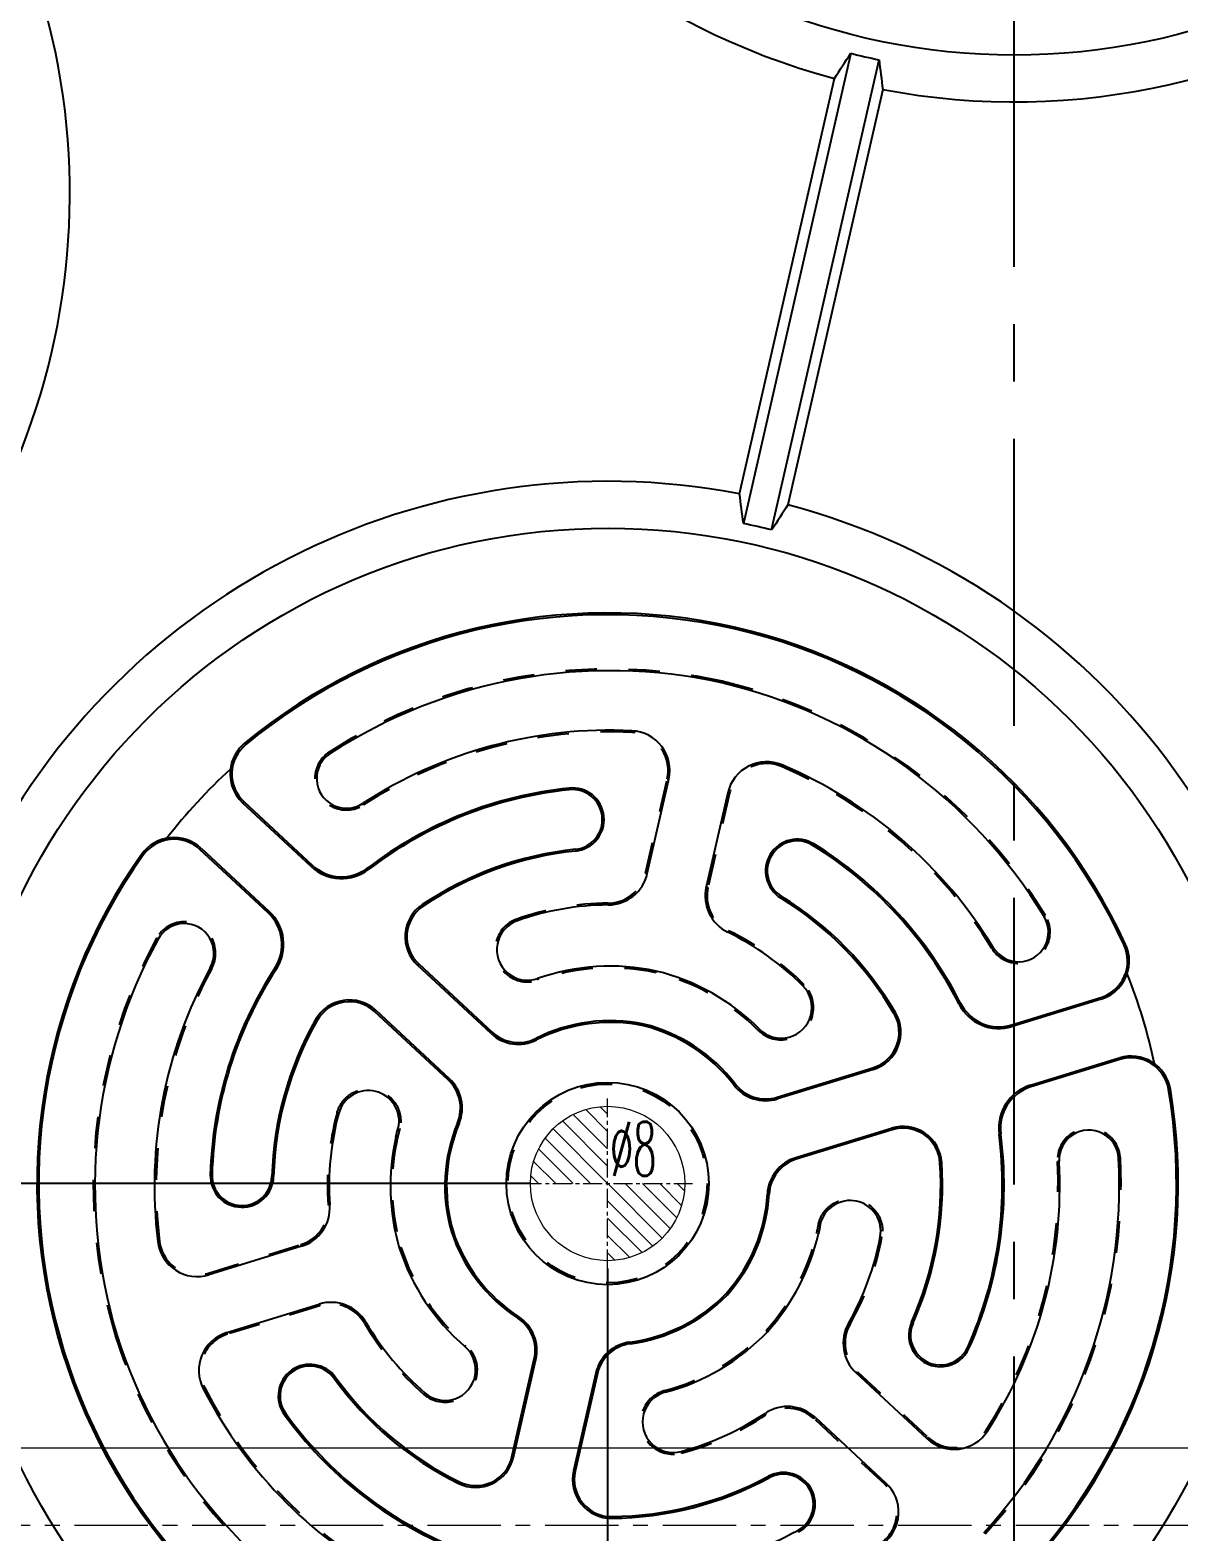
# Model space of a CAD drawing. Header units: millimetres. Extents: x -2414 to 10498, y -2238 to 649.
# Drawn here: x 1634.8 to 1694.3, y -1062 to -984.2 of the extents above; entities that cross this region are included whole.
import ezdxf
from ezdxf.enums import TextEntityAlignment as Align

# ---------------------------------------------------------------- set-up
doc = ezdxf.new("R2010")
doc.units = ezdxf.units.MM
doc.header["$LTSCALE"] = 16.335
doc.header["$PDMODE"] = 3
doc.header["$PDSIZE"] = 0.3125
doc.linetypes.add('CENTER', pattern=[0.6, 0.375, -0.075, 0.075, -0.075])
doc.linetypes.add('HIDDEN', pattern=[0.2, 0.1, -0.1])
doc.layers.get('0').update_dxf_attribs({"linetype": 'CONTINUOUS'})
doc.layers.get('Defpoints').update_dxf_attribs({"linetype": 'CONTINUOUS'})
doc.layers.add('cool', color=153, linetype='HIDDEN', lineweight=9)
doc.layers.add('epin', color=13, linetype='CONTINUOUS', lineweight=9)
doc.layers.add('DEFAULT_2', color=8, linetype='HIDDEN')
doc.styles.get("Standard").update_dxf_attribs({"font": 'txt', "width": 0.8})
doc.styles.add('TXT05', font='txt.shx', dxfattribs={"width": 0.5, "bigfont": 'gbcbig.shx'})
doc.dimstyles.new('01', dxfattribs={"dimtxt": 5, "dimasz": 5, "dimexe": 0, "dimexo": 0, "dimgap": 0, "dimtad": 0, "dimzin": 0, "dimdsep": 46, "dimtxsty": 'Standard', "dimcen": 0, "dimclrd": 4, "dimclre": 4, "dimclrt": 6, "dimazin": 0, "dimtfac": 1, "dimtofl": 0, "dimtmove": 0, "dimatfit": 3, "dimfxl": 0, "dimtolj": 1, "dimtzin": 0, "dimarcsym": 0})

# ---------------------------------------------------------------- blocks, each defined once
blk = doc.blocks.new('epin_ejp_8')
at = {"layer": 'epin'}
h = blk.add_hatch(dxfattribs=at)
h.set_pattern_fill('_ANSI31', color=123, scale=0.2, angle=90, style=0)
h.set_pattern_definition([(135, (-53719.9451, 249.93315), (-0.449012806, -0.449012806), [])])
h.paths.add_polyline_path([(0, 4, 0.414214), (-4, 0), (0, 0)])
h.paths.add_polyline_path([(4, 0), (0, 0), (0, -4, 0.414214)])
at = {"layer": 'epin', "color": 1, "linetype": 'CENTER', "ltscale": 0.16}
for p, q in [((0, -4.4), (0, 4.4)), ((-4.4, 0), (4.4, 0))]:
    blk.add_line(p, q, dxfattribs=at)
at = {"layer": 'epin'}
blk.add_circle((0, 0), 4, dxfattribs=at)
at = {"layer": 'epin', "color": 6, "style": 'TXT05', "width": 0.5}
blk.add_text('%%c8', height=2.8, dxfattribs=at).set_placement((1.327, 1.8), align=Align.MIDDLE)
blk = doc.blocks.new('10')
at = {"layer": 'epin', "linetype": 'ByBlock'}
blk.add_blockref('epin_ejp_8', (-139.71, -1043.93), dxfattribs=at)
blk = doc.blocks.new('4')
at = {"layer": 'cool', "linetype": 'ByBlock', "ltscale": 0.932966}
blk.add_line((-299.308, -1117.63), (62.032, -1117.63), dxfattribs=at)
at = {"layer": 'cool', "color": 1, "linetype": 'CENTER', "ltscale": 0.621977}
blk.add_line((-313.638, -1121.63), (76.362, -1121.63), dxfattribs=at)
blk = doc.blocks.new('*D344')
at = {"color": 4, "linetype": 'ByBlock', "lineweight": -2, "transparency": 16777216}
for p, q in [((1748.929, -1025.595), (1867.707, -1025.595)), ((1867.707, -1025.595), (1877.707, -1031.217)), ((1877.707, -1031.217), (1887.707, -1031.217))]:
    blk.add_line(p, q, dxfattribs=at)
at = {"layer": 'Defpoints', "color": 0, "linetype": 'ByBlock', "transparency": 16777216}
for p in [(1685.757, -971.63), (1748.929, -1025.595), (1887.707, -1031.217)]:
    blk.add_point(p, dxfattribs=at)
at = {"color": 6, "linetype": 'ByBlock', "transparency": 16777216, "insert": (1895.707, -1031.217), "char_height": 5, "attachment_point": 5}
blk.add_mtext('\\A1;53.97', dxfattribs=at)
blk = doc.blocks.new('*D345')
at = {"color": 4, "linetype": 'ByBlock', "lineweight": -2, "transparency": 16777216}
blk.add_line((1824.157, -1022.63), (1887.707, -1022.63), dxfattribs=at)
at = {"layer": 'Defpoints', "color": 0, "linetype": 'ByBlock', "transparency": 16777216}
for p in [(1685.757, -971.63), (1824.157, -1022.63), (1887.707, -1022.63)]:
    blk.add_point(p, dxfattribs=at)
at = {"color": 6, "linetype": 'ByBlock', "transparency": 16777216, "insert": (1894.374, -1022.63), "char_height": 5, "attachment_point": 5}
blk.add_mtext('\\A1;51.00', dxfattribs=at)
blk = doc.blocks.new('*D346')
at = {"color": 4, "linetype": 'ByBlock', "lineweight": -2, "transparency": 16777216}
blk.add_line((1816.623, -1061.63), (1887.707, -1061.63), dxfattribs=at)
at = {"layer": 'Defpoints', "color": 0, "linetype": 'ByBlock', "transparency": 16777216}
for p in [(1685.757, -971.63), (1816.623, -1061.63), (1887.707, -1061.63)]:
    blk.add_point(p, dxfattribs=at)
at = {"color": 6, "linetype": 'ByBlock', "transparency": 16777216, "insert": (1894.707, -1061.63), "char_height": 5, "attachment_point": 5}
blk.add_mtext('\\A1;90.00', dxfattribs=at)
blk = doc.blocks.new('*D347')
at = {"color": 4, "linetype": 'ByBlock', "lineweight": -2, "transparency": 16777216}
blk.add_line((1770.157, -1078.63), (1887.707, -1078.63), dxfattribs=at)
at = {"layer": 'Defpoints', "color": 0, "linetype": 'ByBlock', "transparency": 16777216}
for p in [(1685.757, -971.63), (1770.157, -1078.63), (1887.707, -1078.63)]:
    blk.add_point(p, dxfattribs=at)
at = {"color": 6, "linetype": 'ByBlock', "transparency": 16777216, "insert": (1896.041, -1078.63), "char_height": 5, "attachment_point": 5}
blk.add_mtext('\\A1;107.00', dxfattribs=at)
blk = doc.blocks.new('*D348')
at = {"color": 4, "linetype": 'ByBlock', "lineweight": -2, "transparency": 16777216}
blk.add_line((1710.157, -1100.13), (1887.707, -1100.13), dxfattribs=at)
at = {"layer": 'Defpoints', "color": 0, "linetype": 'ByBlock', "transparency": 16777216}
for p in [(1685.757, -971.63), (1710.157, -1100.13), (1887.707, -1100.13)]:
    blk.add_point(p, dxfattribs=at)
at = {"color": 6, "linetype": 'ByBlock', "transparency": 16777216, "insert": (1896.707, -1100.13), "char_height": 5, "attachment_point": 5}
blk.add_mtext('\\A1;128.50', dxfattribs=at)
blk = doc.blocks.new('*D349')
at = {"color": 4, "linetype": 'ByBlock', "lineweight": -2, "transparency": 16777216}
blk.add_line((1779.442, -1116.63), (1887.707, -1116.63), dxfattribs=at)
at = {"layer": 'Defpoints', "color": 0, "linetype": 'ByBlock', "transparency": 16777216}
for p in [(1685.757, -971.63), (1779.442, -1116.63), (1887.707, -1116.63)]:
    blk.add_point(p, dxfattribs=at)
at = {"color": 6, "linetype": 'ByBlock', "transparency": 16777216, "insert": (1896.374, -1116.63), "char_height": 5, "attachment_point": 5}
blk.add_mtext('\\A1;145.00', dxfattribs=at)
blk = doc.blocks.new('*D350')
at = {"color": 4, "linetype": 'ByBlock', "lineweight": -2, "transparency": 16777216}
blk.add_line((1842.879, -1161.63), (1887.707, -1161.63), dxfattribs=at)
at = {"layer": 'Defpoints', "color": 0, "linetype": 'ByBlock', "transparency": 16777216}
for p in [(1685.757, -971.63), (1842.879, -1161.63, 0), (1887.707, -1161.63)]:
    blk.add_point(p, dxfattribs=at)
at = {"color": 6, "linetype": 'ByBlock', "transparency": 16777216, "insert": (1896.041, -1161.63), "char_height": 5, "attachment_point": 5}
blk.add_mtext('\\A1;190.00', dxfattribs=at)
blk = doc.blocks.new('*D351')
at = {"color": 4, "linetype": 'ByBlock', "lineweight": -2, "transparency": 16777216}
blk.add_line((1685.757, -1179.986), (1685.757, -1191.921), dxfattribs=at)
at = {"layer": 'Defpoints', "color": 0, "linetype": 'ByBlock', "transparency": 16777216}
for p in [(1685.757, -971.63), (1685.757, -1179.986), (1685.757, -1191.921)]:
    blk.add_point(p, dxfattribs=at)
at = {"color": 6, "linetype": 'ByBlock', "transparency": 16777216, "insert": (1685.757, -1196.921), "char_height": 5, "attachment_point": 5, "rotation": 90}
blk.add_mtext('\\A1;0.00', dxfattribs=at)
blk = doc.blocks.new('*D352')
at = {"color": 4, "linetype": 'ByBlock', "lineweight": -2, "transparency": 16777216}
blk.add_line((1705.757, -1104.53), (1705.757, -1191.921), dxfattribs=at)
at = {"layer": 'Defpoints', "color": 0, "linetype": 'ByBlock', "transparency": 16777216}
for p in [(1685.757, -971.63), (1705.757, -1104.53), (1705.757, -1191.921)]:
    blk.add_point(p, dxfattribs=at)
at = {"color": 6, "linetype": 'ByBlock', "transparency": 16777216, "insert": (1705.757, -1198.921), "char_height": 5, "attachment_point": 5, "rotation": 90}
blk.add_mtext('\\A1;20.00', dxfattribs=at)
blk = doc.blocks.new('*D353')
at = {"color": 4, "linetype": 'ByBlock', "lineweight": -2, "transparency": 16777216}
blk.add_line((1744.929, -1029.995), (1744.929, -1191.921), dxfattribs=at)
at = {"layer": 'Defpoints', "color": 0, "linetype": 'ByBlock', "transparency": 16777216}
for p in [(1685.757, -971.63), (1744.929, -1029.995), (1744.929, -1191.921)]:
    blk.add_point(p, dxfattribs=at)
at = {"color": 6, "linetype": 'ByBlock', "transparency": 16777216, "insert": (1744.929, -1199.255), "char_height": 5, "attachment_point": 5, "rotation": 90}
blk.add_mtext('\\A1;59.17', dxfattribs=at)
blk = doc.blocks.new('*D354')
at = {"color": 4, "linetype": 'ByBlock', "lineweight": -2, "transparency": 16777216}
blk.add_line((1765.757, -1080.458), (1765.757, -1191.921), dxfattribs=at)
at = {"layer": 'Defpoints', "color": 0, "linetype": 'ByBlock', "transparency": 16777216}
for p in [(1685.757, -971.63), (1765.757, -1080.458), (1765.757, -1191.921)]:
    blk.add_point(p, dxfattribs=at)
at = {"color": 6, "linetype": 'ByBlock', "transparency": 16777216, "insert": (1765.757, -1198.921), "char_height": 5, "attachment_point": 5, "rotation": 90}
blk.add_mtext('\\A1;80.00', dxfattribs=at)
blk = doc.blocks.new('*D355')
at = {"color": 4, "linetype": 'ByBlock', "lineweight": -2, "transparency": 16777216}
blk.add_line((1819.757, -1027.03), (1819.757, -1191.921), dxfattribs=at)
at = {"layer": 'Defpoints', "color": 0, "linetype": 'ByBlock', "transparency": 16777216}
for p in [(1685.757, -971.63), (1819.757, -1027.03), (1819.757, -1191.921)]:
    blk.add_point(p, dxfattribs=at)
at = {"color": 6, "linetype": 'ByBlock', "transparency": 16777216, "insert": (1819.757, -1200.588), "char_height": 5, "attachment_point": 5, "rotation": 90}
blk.add_mtext('\\A1;134.00', dxfattribs=at)
blk = doc.blocks.new('*D356')
at = {"color": 4, "linetype": 'ByBlock', "lineweight": -2, "transparency": 16777216}
blk.add_line((1845.757, -1156.423), (1845.757, -1191.921), dxfattribs=at)
at = {"layer": 'Defpoints', "color": 0, "linetype": 'ByBlock', "transparency": 16777216}
for p in [(1685.757, -971.63), (1845.757, -1156.423, 0), (1845.757, -1191.921)]:
    blk.add_point(p, dxfattribs=at)
at = {"color": 6, "linetype": 'ByBlock', "transparency": 16777216, "insert": (1845.757, -1200.255), "char_height": 5, "attachment_point": 5, "rotation": 90}
blk.add_mtext('\\A1;160.00', dxfattribs=at)
blk = doc.blocks.new('*D379')
at = {"color": 4, "linetype": 'ByBlock', "lineweight": -2, "transparency": 16777216}
blk.add_line((1547.357, -1022.63), (1483.807, -1022.63), dxfattribs=at)
at = {"layer": 'Defpoints', "color": 0, "linetype": 'ByBlock', "transparency": 16777216}
for p in [(1685.757, -971.63), (1483.807, -1022.63), (1547.357, -1022.63)]:
    blk.add_point(p, dxfattribs=at)
at = {"color": 6, "linetype": 'ByBlock', "transparency": 16777216, "insert": (1477.141, -1022.63), "char_height": 5, "attachment_point": 5}
blk.add_mtext('\\A1;51.00', dxfattribs=at)
blk = doc.blocks.new('*D380')
at = {"color": 4, "linetype": 'ByBlock', "lineweight": -2, "transparency": 16777216}
blk.add_line((1554.892, -1061.63), (1483.807, -1061.63), dxfattribs=at)
at = {"layer": 'Defpoints', "color": 0, "linetype": 'ByBlock', "transparency": 16777216}
for p in [(1685.757, -971.63), (1483.807, -1061.63), (1554.892, -1061.63)]:
    blk.add_point(p, dxfattribs=at)
at = {"color": 6, "linetype": 'ByBlock', "transparency": 16777216, "insert": (1476.807, -1061.63), "char_height": 5, "attachment_point": 5}
blk.add_mtext('\\A1;90.00', dxfattribs=at)
blk = doc.blocks.new('*D381')
at = {"color": 4, "linetype": 'ByBlock', "lineweight": -2, "transparency": 16777216}
blk.add_line((1601.357, -1078.63), (1483.807, -1078.63), dxfattribs=at)
at = {"layer": 'Defpoints', "color": 0, "linetype": 'ByBlock', "transparency": 16777216}
for p in [(1685.757, -971.63), (1483.807, -1078.63), (1601.357, -1078.63)]:
    blk.add_point(p, dxfattribs=at)
at = {"color": 6, "linetype": 'ByBlock', "transparency": 16777216, "insert": (1475.474, -1078.63), "char_height": 5, "attachment_point": 5}
blk.add_mtext('\\A1;107.00', dxfattribs=at)
blk = doc.blocks.new('*D382')
at = {"color": 4, "linetype": 'ByBlock', "lineweight": -2, "transparency": 16777216}
blk.add_line((1661.357, -1100.13), (1483.807, -1100.13), dxfattribs=at)
at = {"layer": 'Defpoints', "color": 0, "linetype": 'ByBlock', "transparency": 16777216}
for p in [(1685.757, -971.63), (1483.807, -1100.13), (1661.357, -1100.13)]:
    blk.add_point(p, dxfattribs=at)
at = {"color": 6, "linetype": 'ByBlock', "transparency": 16777216, "insert": (1474.807, -1100.13), "char_height": 5, "attachment_point": 5}
blk.add_mtext('\\A1;128.50', dxfattribs=at)
blk = doc.blocks.new('*D383')
at = {"color": 4, "linetype": 'ByBlock', "lineweight": -2, "transparency": 16777216}
blk.add_line((1592.072, -1116.63), (1483.807, -1116.63), dxfattribs=at)
at = {"layer": 'Defpoints', "color": 0, "linetype": 'ByBlock', "transparency": 16777216}
for p in [(1685.757, -971.63), (1483.807, -1116.63), (1592.072, -1116.63)]:
    blk.add_point(p, dxfattribs=at)
at = {"color": 6, "linetype": 'ByBlock', "transparency": 16777216, "insert": (1475.141, -1116.63), "char_height": 5, "attachment_point": 5}
blk.add_mtext('\\A1;145.00', dxfattribs=at)
blk = doc.blocks.new('*D384')
at = {"color": 4, "linetype": 'ByBlock', "lineweight": -2, "transparency": 16777216}
blk.add_line((1528.636, -1161.63), (1483.807, -1161.63), dxfattribs=at)
at = {"layer": 'Defpoints', "color": 0, "linetype": 'ByBlock', "transparency": 16777216}
for p in [(1685.757, -971.63), (1483.807, -1161.63), (1528.636, -1161.63, 0)]:
    blk.add_point(p, dxfattribs=at)
at = {"color": 6, "linetype": 'ByBlock', "transparency": 16777216, "insert": (1475.474, -1161.63), "char_height": 5, "attachment_point": 5}
blk.add_mtext('\\A1;190.00', dxfattribs=at)
blk = doc.blocks.new('*D385')
at = {"color": 4, "linetype": 'ByBlock', "lineweight": -2, "transparency": 16777216}
blk.add_line((1665.757, -1104.53), (1665.757, -1191.921), dxfattribs=at)
at = {"layer": 'Defpoints', "color": 0, "linetype": 'ByBlock', "transparency": 16777216}
for p in [(1685.757, -971.63), (1665.757, -1104.53), (1665.757, -1191.921)]:
    blk.add_point(p, dxfattribs=at)
at = {"color": 6, "linetype": 'ByBlock', "transparency": 16777216, "insert": (1665.757, -1198.921), "char_height": 5, "attachment_point": 5, "rotation": 90}
blk.add_mtext('\\A1;20.00', dxfattribs=at)
blk = doc.blocks.new('*D386')
at = {"color": 4, "linetype": 'ByBlock', "lineweight": -2, "transparency": 16777216}
blk.add_line((1605.757, -1080.458), (1605.757, -1191.921), dxfattribs=at)
at = {"layer": 'Defpoints', "color": 0, "linetype": 'ByBlock', "transparency": 16777216}
for p in [(1685.757, -971.63), (1605.757, -1080.458), (1605.757, -1191.921)]:
    blk.add_point(p, dxfattribs=at)
at = {"color": 6, "linetype": 'ByBlock', "transparency": 16777216, "insert": (1605.757, -1198.921), "char_height": 5, "attachment_point": 5, "rotation": 90}
blk.add_mtext('\\A1;80.00', dxfattribs=at)
blk = doc.blocks.new('*D387')
at = {"color": 4, "linetype": 'ByBlock', "lineweight": -2, "transparency": 16777216}
blk.add_line((1551.757, -1027.03), (1551.757, -1191.921), dxfattribs=at)
at = {"layer": 'Defpoints', "color": 0, "linetype": 'ByBlock', "transparency": 16777216}
for p in [(1685.757, -971.63), (1551.757, -1027.03), (1551.757, -1191.921)]:
    blk.add_point(p, dxfattribs=at)
at = {"color": 6, "linetype": 'ByBlock', "transparency": 16777216, "insert": (1551.757, -1200.588), "char_height": 5, "attachment_point": 5, "rotation": 90}
blk.add_mtext('\\A1;134.00', dxfattribs=at)
blk = doc.blocks.new('*D388')
at = {"color": 4, "linetype": 'ByBlock', "lineweight": -2, "transparency": 16777216}
blk.add_line((1525.757, -1156.423), (1525.757, -1191.921), dxfattribs=at)
at = {"layer": 'Defpoints', "color": 0, "linetype": 'ByBlock', "transparency": 16777216}
for p in [(1685.757, -971.63), (1525.757, -1156.423, 0), (1525.757, -1191.921)]:
    blk.add_point(p, dxfattribs=at)
at = {"color": 6, "linetype": 'ByBlock', "transparency": 16777216, "insert": (1525.757, -1200.255), "char_height": 5, "attachment_point": 5, "rotation": 90}
blk.add_mtext('\\A1;160.00', dxfattribs=at)
blk = doc.blocks.new('*D396')
at = {"color": 4, "linetype": 'ByBlock', "lineweight": -2, "transparency": 16777216}
blk.add_line((1596.055, -992.701), (1485.216, -992.701), dxfattribs=at)
at = {"layer": 'Defpoints', "color": 0, "linetype": 'ByBlock', "transparency": 16777216}
for p in [(1685.757, -971.63), (1485.216, -992.701), (1596.055, -992.701)]:
    blk.add_point(p, dxfattribs=at)
at = {"color": 6, "linetype": 'ByBlock', "transparency": 16777216, "insert": (1478.216, -992.701), "char_height": 5, "attachment_point": 5}
blk.add_mtext('\\A1;21.07', dxfattribs=at)
blk = doc.blocks.new('*D397')
at = {"color": 4, "linetype": 'ByBlock', "lineweight": -2, "transparency": 16777216}
blk.add_line((1660.686, -1043.93), (1485.216, -1043.93), dxfattribs=at)
at = {"layer": 'Defpoints', "color": 0, "linetype": 'ByBlock', "transparency": 16777216}
for p in [(1685.757, -971.63), (1485.216, -1043.93), (1660.686, -1043.93)]:
    blk.add_point(p, dxfattribs=at)
at = {"color": 6, "linetype": 'ByBlock', "transparency": 16777216, "insert": (1477.549, -1043.93), "char_height": 5, "attachment_point": 5}
blk.add_mtext('\\A1;72.30', dxfattribs=at)
blk = doc.blocks.new('*D398')
at = {"color": 4, "linetype": 'ByBlock', "lineweight": -2, "transparency": 16777216}
blk.add_line((1600.455, -997.101), (1600.455, -1192.265), dxfattribs=at)
at = {"layer": 'Defpoints', "color": 0, "linetype": 'ByBlock', "transparency": 16777216}
for p in [(1685.757, -971.63), (1600.455, -997.101), (1600.455, -1192.265)]:
    blk.add_point(p, dxfattribs=at)
at = {"color": 6, "linetype": 'ByBlock', "transparency": 16777216, "insert": (1600.455, -1199.932), "char_height": 5, "attachment_point": 5, "rotation": 90}
blk.add_mtext('\\A1;85.30', dxfattribs=at)
blk = doc.blocks.new('*D399')
at = {"color": 4, "linetype": 'ByBlock', "lineweight": -2, "transparency": 16777216}
for p, q in [((1664.686, -1048.33), (1664.686, -1172.265)), ((1664.686, -1172.265), (1657.547, -1182.265)), ((1657.547, -1182.265), (1657.547, -1192.265))]:
    blk.add_line(p, q, dxfattribs=at)
at = {"layer": 'Defpoints', "color": 0, "linetype": 'ByBlock', "transparency": 16777216}
for p in [(1685.757, -971.63), (1664.686, -1048.33), (1657.547, -1192.265)]:
    blk.add_point(p, dxfattribs=at)
at = {"color": 6, "linetype": 'ByBlock', "transparency": 16777216, "insert": (1657.547, -1199.265), "char_height": 5, "attachment_point": 5, "rotation": 90}
blk.add_mtext('\\A1;21.07', dxfattribs=at)

msp = doc.modelspace()

# ---------------------------------------------------------------- linework, layer by layer
at = {"color": 1, "linetype": 'CENTER', "ltscale": 2.425712}
msp.add_line((1685.757, -1186.63), (1685.757, -756.63), dxfattribs=at)
at = {"color": 7, "linetype": 'Continuous'}
for p, q in [((1677.283, -985.372), (1671.721, -1009.734)), ((1673.187, -1010.069), (1678.749, -985.706)), ((1671.524, -1008.196), (1676.438, -986.672)), ((1678.946, -987.245), (1674.032, -1008.768)), ((1670.607, -1017.995), (1670.626, -1017.908)), ((1665.951, -1020.469), (1665.947, -1020.558)), ((1645.88, -1021.118), (1645.937, -1021.188)), ((1650.314, -1021.653), (1650.266, -1021.577)), ((1673.727, -1022.244), (1673.692, -1022.327)), ((1666.745, -1027.867), (1667.86, -1022.985)), ((1667.773, -1022.965), (1667.86, -1022.985)), ((1662.703, -1023.529), (1662.694, -1023.44)), ((1670.915, -1023.682), (1669.801, -1028.565)), ((1670.915, -1023.682), (1671.003, -1023.702)), ((1645.79, -1024.223), (1645.85, -1024.158)), ((1649.324, -1027.503), (1645.79, -1024.223)), ((1645.85, -1024.158), (1649.385, -1027.438)), ((1651.992, -1024.239), (1652.041, -1024.314)), ((1675.326, -1026.411), (1675.373, -1026.334)), ((1640.534, -1026.879), (1640.608, -1026.931)), ((1643.563, -1026.623), (1643.623, -1026.557)), ((1647.097, -1029.903), (1643.563, -1026.623)), ((1643.623, -1026.557), (1647.158, -1029.837)), ((1663.022, -1026.615), (1663.031, -1026.704)), ((1649.385, -1027.438), (1649.324, -1027.503)), ((1652.322, -1027.647), (1652.268, -1027.576)), ((1666.745, -1027.867), (1666.658, -1027.848)), ((1669.888, -1028.585), (1669.801, -1028.565)), ((1655.089, -1029.48), (1655.139, -1029.554)), ((1664.718, -1029.495), (1664.718, -1029.406)), ((1673.699, -1029.052), (1673.652, -1029.129)), ((1647.158, -1029.837), (1647.097, -1029.903)), ((1660.012, -1030.314), (1659.982, -1030.23)), ((1687.301, -1030.096), (1687.377, -1030.05)), ((1670.92, -1030.911), (1670.96, -1030.831)), ((1641.398, -1031.261), (1641.319, -1031.218)), ((1684.667, -1031.698), (1684.59, -1031.745)), ((1691.528, -1031.54), (1691.446, -1031.578)), ((1654.84, -1032.622), (1654.901, -1032.556)), ((1654.901, -1032.556), (1658.713, -1036.093)), ((1644.102, -1032.742), (1644.18, -1032.785)), ((1647.525, -1032.816), (1647.45, -1032.767)), ((1658.652, -1036.159), (1654.84, -1032.622)), ((1661.063, -1033.308), (1661.093, -1033.393)), ((1667.2, -1032.92), (1667.179, -1033.007)), ((1674.805, -1033.692), (1674.868, -1033.628)), ((1682.891, -1034.626), (1682.971, -1034.585)), ((1685.627, -1035.712), (1690.235, -1034.29)), ((1690.262, -1034.376), (1685.654, -1035.797)), ((1690.235, -1034.29), (1690.262, -1034.376)), ((1649.559, -1035.439), (1649.637, -1035.483)), ((1652.613, -1035.022), (1652.674, -1034.956)), ((1656.425, -1038.559), (1652.613, -1035.022)), ((1652.674, -1034.956), (1656.486, -1038.493)), ((1666.55, -1035.761), (1666.57, -1035.674)), ((1679.602, -1035.076), (1679.525, -1035.121)), ((1685.654, -1035.797), (1685.627, -1035.712)), ((1658.713, -1036.093), (1658.652, -1036.159)), ((1661.012, -1036.491), (1660.972, -1036.411)), ((1672.559, -1035.933), (1672.496, -1035.996)), ((1673.467, -1039.462), (1678.436, -1037.929)), ((1678.463, -1038.015), (1673.494, -1039.547)), ((1678.436, -1037.929), (1678.463, -1038.015)), ((1686.592, -1038.84), (1691.2, -1037.419)), ((1691.227, -1037.505), (1686.619, -1038.926)), ((1691.2, -1037.419), (1691.227, -1037.505)), ((1656.486, -1038.493), (1656.425, -1038.559)), ((1671.224, -1038.822), (1671.295, -1038.768)), ((1686.619, -1038.926), (1686.592, -1038.84)), ((1673.494, -1039.547), (1673.467, -1039.462)), ((1693.845, -1039.049), (1693.754, -1039.065)), ((1650.759, -1040.286), (1650.673, -1040.262)), ((1653.823, -1041.11), (1653.909, -1041.134)), ((1656.993, -1040.822), (1656.91, -1040.788)), ((1674.432, -1042.59), (1679.401, -1041.058)), ((1679.428, -1041.143), (1674.459, -1042.676)), ((1679.401, -1041.058), (1679.428, -1041.143)), ((1684.969, -1041.365), (1685.058, -1041.353)), ((1674.459, -1042.676), (1674.432, -1042.59)), ((1691.164, -1042.623), (1691.253, -1042.618)), ((1644.193, -1043.475), (1644.104, -1043.473)), ((1681.998, -1042.844), (1681.909, -1042.85)), ((1688.086, -1042.783), (1687.996, -1042.788)), ((1647.295, -1043.563), (1647.384, -1043.566)), ((1650.294, -1045.04), (1650.204, -1045.046)), ((1672.965, -1044.468), (1673.054, -1044.473)), ((1656.679, -1046.399), (1656.593, -1046.426)), ((1675.696, -1046.104), (1675.608, -1046.087)), ((1641.384, -1046.943), (1641.473, -1046.932)), ((1648.822, -1047.183), (1644.035, -1048.659)), ((1648.795, -1047.097), (1648.822, -1047.183)), ((1653.894, -1047.258), (1653.98, -1047.232)), ((1678.814, -1046.69), (1678.902, -1046.707)), ((1644.035, -1048.659), (1644.009, -1048.573)), ((1670.827, -1049.629), (1670.893, -1049.69)), ((1644.959, -1051.654), (1649.745, -1050.178)), ((1649.745, -1050.178), (1649.772, -1050.263)), ((1652.168, -1051.119), (1652.091, -1051.164)), ((1660.08, -1050.831), (1660.031, -1050.906)), ((1677.17, -1051.176), (1677.248, -1051.22)), ((1680.513, -1051.147), (1680.431, -1051.11)), ((1639.265, -1051.77), (1639.179, -1051.797)), ((1644.986, -1051.739), (1644.959, -1051.654)), ((1672.963, -1051.612), (1672.898, -1051.55)), ((1657.298, -1052.378), (1657.356, -1052.31)), ((1665.84, -1052.146), (1665.852, -1052.235)), ((1683.345, -1052.413), (1683.427, -1052.45)), ((1659.728, -1058.09), (1660.885, -1053.021)), ((1659.815, -1058.11), (1660.973, -1053.041)), ((1660.885, -1053.021), (1660.973, -1053.041)), ((1650.522, -1054.029), (1650.595, -1053.976)), ((1664.077, -1053.749), (1662.92, -1058.819)), ((1664.164, -1053.769), (1663.007, -1058.839)), ((1664.077, -1053.749), (1664.164, -1053.769)), ((1677.566, -1053.745), (1677.627, -1053.679)), ((1681.238, -1057.152), (1677.566, -1053.745)), ((1643.735, -1054.565), (1643.815, -1054.524)), ((1655.231, -1054.785), (1655.173, -1054.853)), ((1667.675, -1054.747), (1667.652, -1054.661)), ((1648.009, -1055.848), (1647.937, -1055.9)), ((1672.843, -1055.839), (1672.893, -1055.913)), ((1675.374, -1056.108), (1675.434, -1056.042)), ((1675.434, -1056.042), (1679.106, -1059.449)), ((1684.371, -1056.756), (1684.296, -1056.708)), ((1681.299, -1057.086), (1681.238, -1057.152)), ((1659.815, -1058.11), (1659.728, -1058.09)), ((1668.493, -1057.813), (1668.516, -1057.9)), ((1663.007, -1058.839), (1662.92, -1058.819)), ((1656.969, -1059.466), (1657.009, -1059.386)), ((1673.063, -1059.175), (1673.021, -1059.096)), ((1679.106, -1059.449), (1679.045, -1059.515)), ((1664.895, -1061.275), (1664.894, -1061.186)), ((1674.538, -1061.904), (1674.58, -1061.983))]:
    msp.add_line(p, q, dxfattribs=at)
for centre, radius in [((1685.757, -951.63), 138.414), ((1685.757, -951.63), 138.114), ((1685.757, -951.63), 137.266), ((1685.757, -951.63), 136.266), ((1685.757, -951.63), 33.834), ((1664.713, -1043.811), 33.834), ((1664.686, -1043.93), 5.242)]:
    msp.add_circle(centre, radius, dxfattribs=at)
for centre, radius, start, end in [((1685.757, -951.63), 36.261, 207.74299, 255.10701), ((1600.565, -992.648), 36.261, 307.62599, 23.67701), ((1685.757, -951.63), 36.261, 259.17299, 306.53701), ((1685.757, -951.63), 34.79, 255.90185, 258.37815), ((1685.757, -951.63), 139.276, 197.67954, 342.32046), ((1685.757, -951.63), 139.577, 198.29371, 341.70629), ((1664.713, -1043.811), 36.261, 79.17299, 155.22401), ((1664.713, -1043.811), 36.261, 359.05599, 75.10701), ((1664.713, -1043.811), 34.79, 75.90185, 78.37815), ((1664.686, -1043.93), 29.564, 24.77792, 129.50208), ((1664.686, -1043.93), 29.473, 24.77792, 129.50208), ((1664.819, -1044.008), 26.649, 77.45777, 122.97734), ((1664.531, -1043.942), 26.649, 31.30266, 76.82223), ((1664.819, -1044.008), 23.566, 87.24803, 122.97735), ((1665.852, -1022.526), 2.06, 347.13996, 87.24803), ((1647.193, -1022.711), 1.973, 129.50208, 227.14), ((1651.153, -1022.946), 1.541, 122.97734, 302.97735), ((1664.713, -1043.811), 28.96, 132.50783, 142.14851), ((1647.193, -1022.711), 2.063, 167.18923, 227.14), ((1672.923, -1024.141), 2.06, 67.03197, 167.14004), ((1664.531, -1043.942), 23.566, 31.30265, 67.03197), ((1664.819, -1044.008), 20.678, 95.90122, 127.3746), ((1664.819, -1044.008), 20.588, 95.90122, 127.3746), ((1662.862, -1025.072), 1.641, 275.90122, 95.90122), ((1662.862, -1025.072), 1.551, 275.90122, 95.90122), ((1685.757, -951.63), 139.738, 212.15717, 327.84283), ((1642.218, -1028.07), 2.062, 47.14, 144.73513), ((1642.22, -1028.07), 1.973, 47.14, 144.77792), ((1674.512, -1027.732), 1.641, 58.37878, 238.37878), ((1674.512, -1027.732), 1.551, 58.37878, 238.37878), ((1664.531, -1043.942), 20.678, 26.9054, 58.37878), ((1664.686, -1043.93), 29.565, 144.77792, 249.50208), ((1664.686, -1043.93), 29.473, 144.77792, 249.50208), ((1664.819, -1044.008), 17.486, 95.90122, 123.81277), ((1664.819, -1044.008), 17.396, 95.90122, 123.81277), ((1664.531, -1043.942), 20.588, 26.9054, 58.37878), ((1650.908, -1025.796), 2.329, 227.14, 307.3746), ((1650.908, -1025.796), 2.239, 227.14, 307.3746), ((1664.704, -1027.401), 2.094, 270.39908, 347.13996), ((1671.842, -1029.031), 2.094, 167.14005, 243.88092), ((1656.207, -1031.149), 2.009, 123.81277, 227.14), ((1664.819, -1044.008), 14.513, 90.39908, 109.34538), ((1664.531, -1043.942), 17.396, 30.46723, 58.37878), ((1664.531, -1043.942), 17.486, 30.46723, 58.37878), ((1645.574, -1031.545), 2.239, 326.9054, 47.14), ((1645.574, -1031.545), 2.329, 326.9054, 47.14), ((1656.207, -1031.149), 1.92, 123.81277, 227.14), ((1685.984, -1030.897), 1.541, 211.30265, 31.30266), ((1664.713, -1043.811), 36.261, 159.38344, 354.89656), ((1642.75, -1032.002), 1.541, 331.30265, 151.30266), ((1660.537, -1031.811), 1.586, 109.34538, 289.34539), ((1664.531, -1043.942), 14.513, 44.93462, 63.88092), ((1664.773, -1044.058), 26.649, 151.30266, 196.82223), ((1689.654, -1032.405), 1.973, 287.14, 24.77792), ((1664.773, -1044.058), 23.566, 151.30265, 187.03197), ((1664.773, -1044.058), 20.678, 146.9054, 178.37878), ((1664.773, -1044.058), 20.588, 146.9054, 178.37878), ((1664.819, -1044.008), 11.34, 77.88675, 109.34539), ((1664.531, -1043.942), 11.34, 44.93461, 76.39325), ((1689.654, -1032.405), 2.063, 287.14, 347.09077), ((1664.713, -1043.811), 28.96, 12.13149, 21.77217), ((1673.682, -1034.812), 1.586, 224.93461, 44.93462), ((1651.308, -1036.429), 2.009, 47.14, 150.46723), ((1651.308, -1036.429), 1.92, 47.14, 150.46723), ((1684.967, -1033.572), 2.329, 206.9054, 287.14), ((1684.967, -1033.572), 2.239, 206.9054, 287.14), ((1664.773, -1044.058), 17.486, 150.46723, 178.37878), ((1664.773, -1044.058), 17.396, 150.46723, 178.37878), ((1664.819, -1044.008), 8.516, 78.13443, 116.86157), ((1664.819, -1044.008), 8.426, 78.145, 116.86157), ((1664.531, -1043.942), 8.516, 37.41843, 76.14557), ((1677.871, -1036.095), 1.92, 287.14, 30.46723), ((1677.871, -1036.095), 2.009, 287.14, 30.46723), ((1660.07, -1034.631), 2.085, 227.14, 296.86157), ((1660.07, -1034.631), 1.995, 227.14, 296.86157), ((1664.531, -1043.942), 8.426, 37.41843, 76.135), ((1691.81, -1039.391), 2.062, 9.54487, 107.14), ((1691.808, -1039.39), 1.973, 9.50208, 107.14), ((1655.068, -1040.022), 1.995, 337.41824, 47.14), ((1655.068, -1040.022), 2.085, 337.41806, 47.14), ((1672.879, -1037.555), 2.085, 217.41843, 287.14), ((1672.879, -1037.555), 1.995, 217.41843, 287.14), ((1687.279, -1041.066), 2.329, 107.14, 187.3746), ((1664.686, -1043.93), 29.565, 264.77792, 9.50208), ((1664.686, -1043.93), 29.473, 264.77792, 9.50208), ((1687.279, -1041.066), 2.239, 107.14, 187.3746), ((1664.773, -1044.058), 14.513, 164.93462, 183.88092), ((1664.773, -1044.058), 8.516, 157.41847, 196.14557), ((1664.773, -1044.058), 8.426, 157.41852, 196.135), ((1679.993, -1042.978), 2.009, 3.81277, 107.14), ((1679.993, -1042.978), 1.92, 3.81277, 107.14), ((1689.625, -1042.703), 1.541, 2.97734, 182.97735), ((1664.773, -1044.058), 11.34, 167.14, 196.39325), ((1664.551, -1044.007), 20.588, 335.90122, 7.3746), ((1664.551, -1044.007), 20.678, 335.90122, 7.3746), ((1675.047, -1044.583), 2.085, 107.14, 176.86157), ((1675.047, -1044.583), 1.995, 107.14, 176.86157), ((1664.551, -1044.007), 26.649, 317.45777, 2.97734), ((1645.744, -1043.519), 1.641, 178.37878, 358.37878), ((1645.744, -1043.519), 1.551, 178.37878, 358.37878), ((1664.551, -1044.007), 17.396, 335.90122, 3.81277), ((1664.551, -1044.007), 17.486, 335.90125, 3.81277), ((1664.551, -1044.007), 23.566, 327.24803, 2.97735), ((1648.204, -1045.182), 2.094, 287.13999, 3.88092), ((1664.551, -1044.007), 8.426, 318.145, 356.86157), ((1664.551, -1044.007), 8.516, 318.13443, 356.86157), ((1664.686, -1043.775), 8.516, 198.13443, 236.86157), ((1664.686, -1043.775), 8.426, 198.145, 236.86157), ((1664.551, -1044.007), 11.34, 317.88675, 347.14), ((1643.428, -1046.691), 2.06, 187.03197, 287.13999), ((1664.686, -1043.775), 11.34, 197.88675, 229.34539), ((1664.551, -1044.007), 14.513, 330.39908, 349.34538), ((1664.752, -1043.79), 8.426, 277.41843, 316.135), ((1664.752, -1043.79), 8.516, 277.41843, 316.14557), ((1650.362, -1052.179), 2.094, 30.39908, 107.14001), ((1664.686, -1043.775), 14.513, 210.39908, 229.34538), ((1658.94, -1052.577), 1.995, 347.14, 56.86157), ((1658.94, -1052.577), 2.085, 347.14, 56.86157), ((1678.991, -1052.21), 2.094, 150.39908, 227.14001), ((1681.929, -1051.78), 1.641, 155.90122, 335.90122), ((1681.929, -1051.78), 1.551, 155.90097, 335.90122), ((1664.686, -1043.775), 26.649, 197.45777, 242.97734), ((1645.566, -1053.622), 2.06, 107.14001, 207.24803), ((1664.752, -1043.79), 11.34, 284.93461, 316.39325), ((1656.264, -1053.582), 1.586, 229.34538, 49.34539), ((1666.11, -1054.213), 2.085, 97.41843, 167.14), ((1666.11, -1054.213), 1.995, 97.41843, 167.14), ((1649.266, -1054.938), 1.641, 35.90122, 215.90122), ((1649.266, -1054.938), 1.551, 35.90122, 215.90122), ((1664.686, -1043.775), 17.486, 215.90122, 243.81277), ((1664.686, -1043.775), 17.396, 215.90122, 243.81277), ((1664.686, -1043.775), 23.566, 207.24803, 242.97735), ((1668.084, -1056.28), 1.586, 104.93461, 284.93462), ((1664.686, -1043.775), 20.678, 215.90122, 247.3746), ((1664.686, -1043.775), 20.588, 215.90122, 247.3746), ((1664.752, -1043.79), 14.513, 284.93462, 303.88092), ((1674.01, -1057.577), 2.094, 47.13999, 123.88092), ((1682.639, -1055.642), 2.06, 227.14001, 327.24803), ((1657.856, -1057.663), 2.009, 243.81277, 347.14), ((1657.856, -1057.663), 1.92, 243.81277, 347.14), ((1664.879, -1059.266), 2.009, 167.14, 270.46723), ((1664.879, -1059.266), 1.92, 167.14, 270.46723), ((1673.801, -1060.539), 1.641, 298.37878, 118.37878), ((1673.801, -1060.539), 1.551, 298.37878, 118.37878), ((1664.752, -1043.79), 17.396, 270.46723, 298.37878), ((1664.752, -1043.79), 17.486, 270.46723, 298.37878), ((1677.705, -1060.959), 2.06, 307.03197, 47.13999), ((1664.752, -1043.79), 20.588, 266.9054, 298.37878)]:
    msp.add_arc(centre, radius, start, end, dxfattribs=at)
for points in [[(1676.438, -986.672), (1676.72, -986.239), (1677.002, -985.806), (1677.283, -985.372)], [(1678.749, -985.706), (1678.814, -986.219), (1678.88, -986.732), (1678.946, -987.245)], [(1671.721, -1009.734), (1671.656, -1009.221), (1671.59, -1008.709), (1671.524, -1008.196)], [(1674.032, -1008.768), (1673.75, -1009.202), (1673.468, -1009.635), (1673.187, -1010.069)], [(1645.88, -1021.118), (1645.537, -1021.4), (1645.28, -1021.819), (1645.181, -1022.252)], [(1691.665, -1032.864), (1691.764, -1032.431), (1691.714, -1031.943), (1691.528, -1031.54)], [(1653.718, -1041.534), (1653.754, -1041.373), (1653.795, -1041.213), (1653.838, -1041.054)], [(1675.707, -1046.047), (1675.676, -1046.209), (1675.644, -1046.37), (1675.607, -1046.531)]]:
    msp.add_open_spline(points, degree=3, dxfattribs=at)
for points, knots in [([(1653.838, -1041.054), (1653.942, -1040.668), (1653.781, -1039.776), (1652.717, -1038.999), (1651.403, -1039.181), (1650.863, -1039.899), (1650.759, -1040.286)], [0, 0, 0, 0, 0.250043, 0.500017, 0.749996, 1, 1, 1, 1]), ([(1678.814, -1046.69), (1678.888, -1046.297), (1678.713, -1045.416), (1677.608, -1044.681), (1676.313, -1044.92), (1675.781, -1045.654), (1675.707, -1046.047)], [0, 0, 0, 0, 0.250004, 0.499983, 0.749958, 1, 1, 1, 1])]:
    msp.add_open_spline(points, degree=3, knots=knots, dxfattribs=at)
at = {"layer": 'DEFAULT_2', "color": 8, "linetype": 'HIDDEN'}
for p, q in [((1666.658, -1027.848), (1667.773, -1022.965)), ((1671.003, -1023.702), (1669.888, -1028.585)), ((1644.009, -1048.573), (1648.795, -1047.097)), ((1649.772, -1050.263), (1644.986, -1051.739)), ((1677.627, -1053.679), (1681.299, -1057.086)), ((1679.045, -1059.515), (1675.374, -1056.108))]:
    msp.add_line(p, q, dxfattribs=at)
msp.add_circle((1664.686, -1043.93), 5.152, dxfattribs=at)
for centre, radius, start, end in [((1664.819, -1044.008), 26.738, 77.4567, 122.97734), ((1664.531, -1043.942), 26.738, 31.30266, 76.82329), ((1664.819, -1044.008), 23.476, 87.24803, 122.97735), ((1665.852, -1022.526), 1.97, 347.13996, 87.24803), ((1651.153, -1022.946), 1.631, 122.97734, 302.97735), ((1672.923, -1024.141), 1.97, 67.03197, 167.14004), ((1664.531, -1043.942), 23.476, 31.30265, 67.03197), ((1664.704, -1027.401), 2.004, 270.39908, 347.13996), ((1671.842, -1029.031), 2.004, 167.14005, 243.88092), ((1664.819, -1044.008), 14.602, 90.39908, 109.34538), ((1660.537, -1031.811), 1.676, 109.34538, 289.34539), ((1685.984, -1030.897), 1.631, 211.30265, 31.30266), ((1642.75, -1032.002), 1.631, 331.30265, 151.30266), ((1664.531, -1043.942), 14.602, 44.93462, 63.88092), ((1664.773, -1044.058), 26.738, 151.30266, 196.82329), ((1664.773, -1044.058), 23.476, 151.30265, 187.03197), ((1664.819, -1044.008), 11.25, 77.89269, 109.34539), ((1664.531, -1043.942), 11.25, 44.93461, 76.38731), ((1673.682, -1034.812), 1.676, 224.93461, 44.93462), ((1664.773, -1044.058), 14.602, 164.93462, 183.88092), ((1689.625, -1042.703), 1.631, 2.97734, 182.97735), ((1664.773, -1044.058), 11.25, 167.14, 196.38731), ((1664.551, -1044.007), 26.738, 317.4567, 2.97734), ((1664.551, -1044.007), 23.476, 327.24803, 2.97735), ((1648.204, -1045.182), 2.004, 287.13999, 3.88092), ((1664.551, -1044.007), 11.25, 317.89269, 347.14), ((1643.428, -1046.691), 1.97, 187.03197, 287.13999), ((1664.686, -1043.775), 11.25, 197.89269, 229.34539), ((1664.551, -1044.007), 14.602, 330.39908, 349.34538), ((1650.362, -1052.179), 2.004, 30.39908, 107.14001), ((1664.686, -1043.775), 14.602, 210.39908, 229.34538), ((1678.991, -1052.21), 2.004, 150.39908, 227.14001), ((1664.686, -1043.775), 26.738, 197.4567, 242.97734), ((1645.566, -1053.622), 1.97, 107.14001, 207.24803), ((1664.752, -1043.79), 11.25, 284.93461, 316.38731), ((1656.264, -1053.582), 1.676, 229.34538, 49.34539), ((1664.686, -1043.775), 23.476, 207.24803, 242.97735), ((1668.084, -1056.28), 1.676, 104.93461, 284.93462), ((1664.752, -1043.79), 14.602, 284.93462, 303.88092), ((1674.01, -1057.577), 2.004, 47.13999, 123.88092), ((1682.639, -1055.642), 1.97, 227.14001, 327.24803), ((1677.705, -1060.959), 1.97, 307.03197, 47.13999)]:
    msp.add_arc(centre, radius, start, end, dxfattribs=at)
for points, knots in [([(1650.673, -1040.262), (1650.729, -1040.054), (1650.925, -1039.656), (1651.575, -1039.075), (1652.741, -1038.895), (1653.688, -1039.603), (1653.983, -1040.42), (1653.981, -1040.866), (1653.925, -1041.075)], [0, 0, 0, 0, 0.126193, 0.252379, 0.499994, 0.747604, 0.873803, 1, 1, 1, 1]), ([(1675.619, -1046.027), (1675.659, -1045.816), (1675.851, -1045.412), (1676.471, -1044.804), (1677.632, -1044.578), (1678.604, -1045.246), (1678.938, -1046.051), (1678.942, -1046.495), (1678.902, -1046.707)], [0, 0, 0, 0, 0.126197, 0.252396, 0.500007, 0.747622, 0.873807, 1, 1, 1, 1])]:
    msp.add_open_spline(points, degree=3, knots=knots, dxfattribs=at)
for points in [[(1653.925, -1041.075), (1653.882, -1041.234), (1653.842, -1041.393), (1653.805, -1041.554)], [(1675.52, -1046.511), (1675.556, -1046.351), (1675.589, -1046.189), (1675.619, -1046.027)]]:
    msp.add_open_spline(points, degree=3, dxfattribs=at)

# ---------------------------------------------------------------- block references
at = {"linetype": 'ByBlock'}
for name, p in [('10', (1804.396, 0)), ('4', (1804.396, 60))]:
    msp.add_blockref(name, p, dxfattribs=at)

# ---------------------------------------------------------------- dimensions: what is measured, and where the dimension line sits
for feature_location, offset, dtype, origin, picture, middle in [((1661.357, -1100.13), (-177.55, 0), 0, (1685.757, -971.63), '*D382', (1474.807, -1100.13)), ((1592.072, -1116.63), (-108.265, 0), 0, (1685.757, -971.63), '*D383', (1475.141, -1116.63)), ((1601.357, -1078.63), (-117.55, 0), 0, (1685.757, -971.63), '*D381', (1475.474, -1078.63)), ((1528.636, -1161.63, 0), (-44.828, 0), 0, (1685.757, -971.63), '*D384', (1475.474, -1161.63)), ((1554.892, -1061.63), (-71.084, 0), 0, (1685.757, -971.63), '*D380', (1476.807, -1061.63)), ((1547.357, -1022.63), (-63.55, 0), 0, (1685.757, -971.63), '*D379', (1477.141, -1022.63)), ((1660.686, -1043.93), (-175.47, 0), 0, (1685.757, -971.63), '*D397', (1477.549, -1043.93)), ((1596.055, -992.701), (-110.839, 0), 0, (1685.757, -971.63), '*D396', (1478.216, -992.701)), ((1525.757, -1156.423, 0), (0, -35.498), 1, (1685.757, -971.63), '*D388', (1525.757, -1200.255)), ((1551.757, -1027.03), (0, -164.892), 1, (1685.757, -971.63), '*D387', (1551.757, -1200.588)), ((1600.455, -997.101), (0, -195.164), 1, (1685.757, -971.63), '*D398', (1600.455, -1199.932)), ((1605.757, -1080.458), (0, -111.464), 1, (1685.757, -971.63), '*D386', (1605.757, -1198.921)), ((1664.686, -1048.33), (-7.138, -143.935), 1, (1685.757, -971.63), '*D399', (1657.547, -1199.265)), ((1665.757, -1104.53), (0, -87.392), 1, (1685.757, -971.63), '*D385', (1665.757, -1198.921)), ((1685.757408495, -1179.985796425), (0, -11.93551378), 1, (1685.757408495, -971.629586051), '*D351', (1685.757408495, -1196.921310205)), ((1748.9288, -1025.5949), (138.7786, -5.6217), 0, (1685.7574, -971.6296), '*D344', (1895.7074, -1031.2166)), ((1824.157, -1022.63), (63.55, 0), 0, (1685.757, -971.63), '*D345', (1894.374, -1022.63)), ((1816.623, -1061.63), (71.084, 0), 0, (1685.757, -971.63), '*D346', (1894.707, -1061.63)), ((1770.157, -1078.63), (117.55, 0), 0, (1685.757, -971.63), '*D347', (1896.041, -1078.63)), ((1710.157, -1100.13), (177.55, 0), 0, (1685.757, -971.63), '*D348', (1896.707, -1100.13)), ((1779.442, -1116.63), (108.265, 0), 0, (1685.757, -971.63), '*D349', (1896.374, -1116.63)), ((1842.879, -1161.63, 0), (44.828, 0), 0, (1685.757, -971.63), '*D350', (1896.041, -1161.63)), ((1705.757, -1104.53), (0, -87.392), 1, (1685.757, -971.63), '*D352', (1705.757, -1198.921)), ((1744.929, -1029.995), (0, -161.926), 1, (1685.757, -971.63), '*D353', (1744.929, -1199.255)), ((1765.757, -1080.458), (0, -111.464), 1, (1685.757, -971.63), '*D354', (1765.757, -1198.921)), ((1819.757, -1027.03), (0, -164.892), 1, (1685.757, -971.63), '*D355', (1819.757, -1200.588)), ((1845.757, -1156.423, 0), (0, -35.498), 1, (1685.757, -971.63), '*D356', (1845.757, -1200.255))]:
    dim = msp.add_ordinate_dim(feature_location=feature_location, offset=offset, dtype=dtype, origin=origin, dimstyle='01', dxfattribs=at)
    dim.commit()
    dim.dimension.update_dxf_attribs({"geometry": picture, "text_midpoint": middle})

doc.saveas('drawing.dxf')
